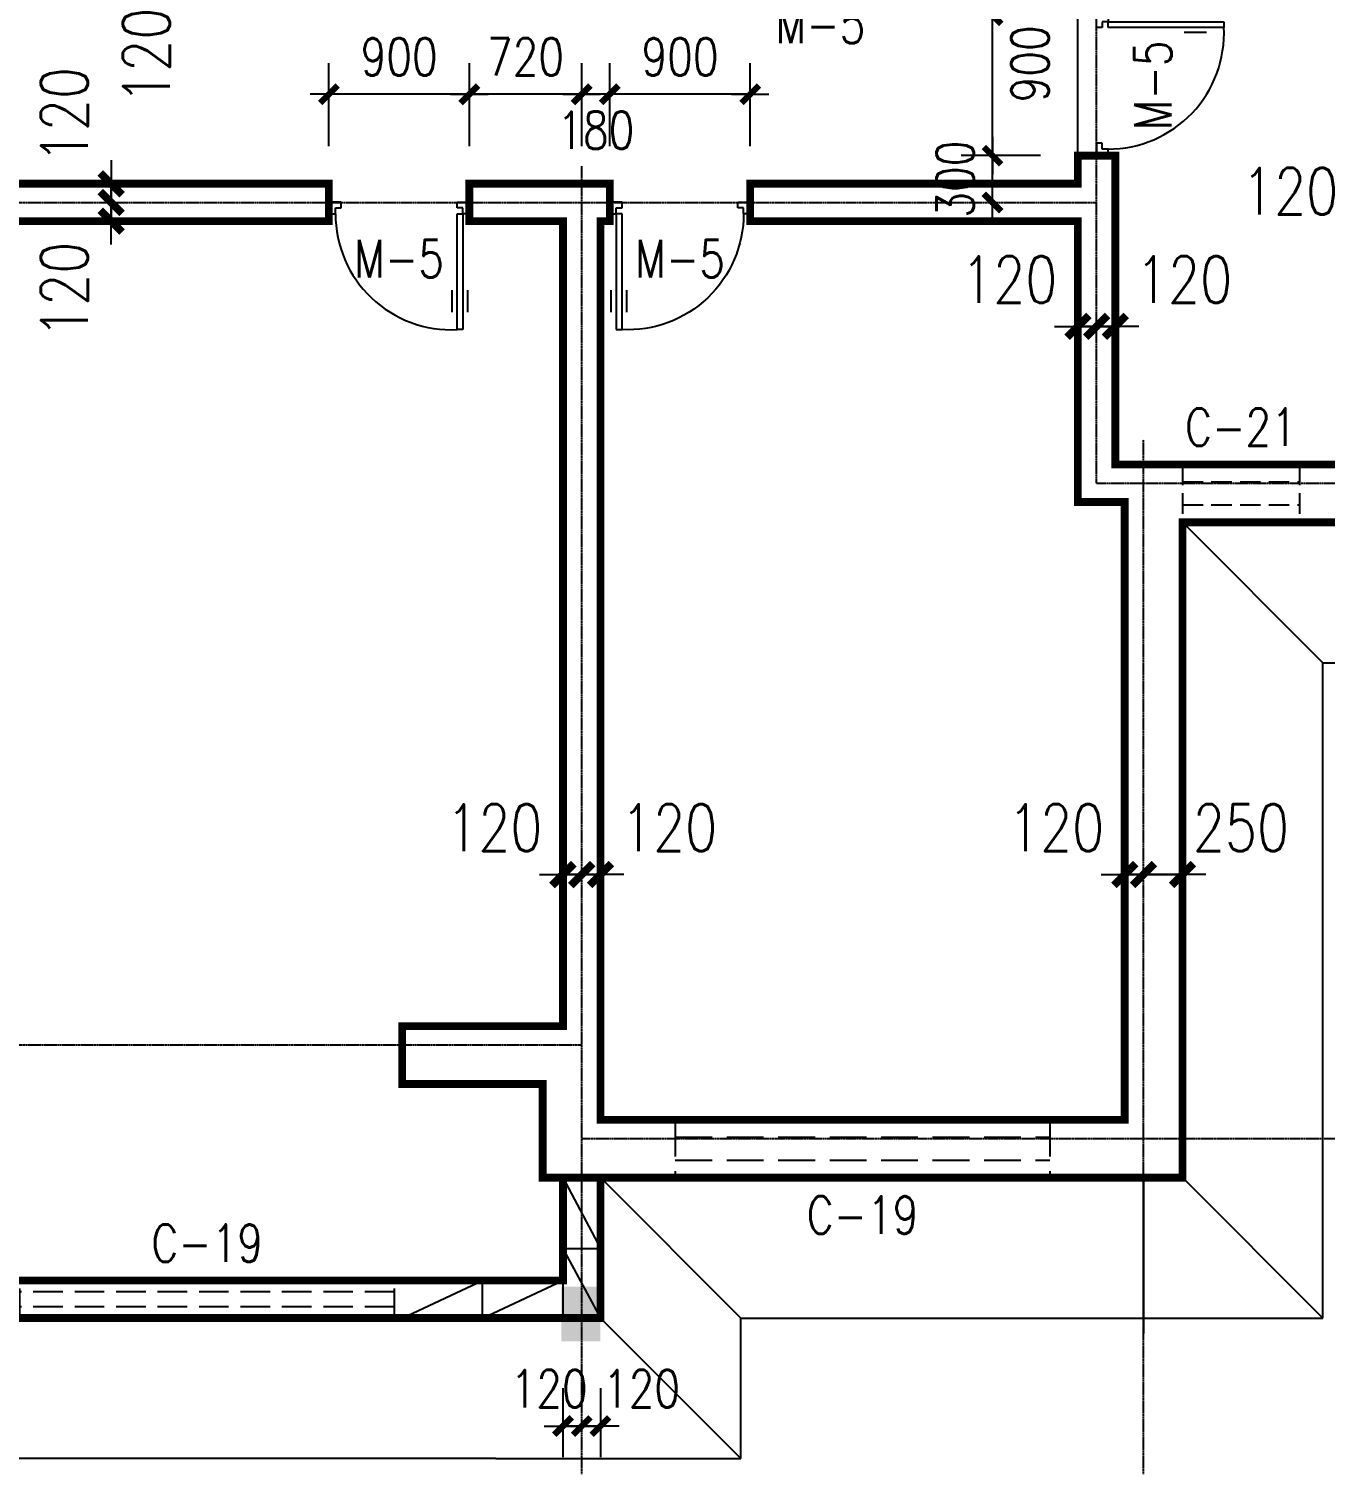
# Model space of a CAD drawing. Header units: millimetres. Extents: x -961 to 83139, y -328 to 41672.
# Drawn here: x 42899 to 51208, y 15583 to 24796 of the extents above; entities that cross this region are included whole.
import ezdxf
from ezdxf.enums import TextEntityAlignment as Align

# ---------------------------------------------------------------- set-up
doc = ezdxf.new("R2010")
doc.units = ezdxf.units.MM
doc.linetypes.add('DASH', pattern=[0.35, 0.25, -0.1])
doc.linetypes.add('DOTE', pattern=[2.42, 2, -0.2, 0.02, -0.2])
for name, color, linetype in [('COLUMN', 7, 'Continuous'), ('DOTE', 1, 'DOTE'), ('GROUND', 2, 'Continuous'), ('PUB_DIM', 3, 'Continuous'), ('PUB_WALL', 7, 'Continuous'), ('WALL', 9, 'Continuous'), ('WINDOW', 4, 'Continuous'), ('WINDOW_TEXT', 7, 'Continuous')]:
    doc.layers.add(name, color=color, linetype=linetype)
doc.styles.add('_SIMPLEX', font='SIMPLEX.shx', dxfattribs={"width": 0.8})
doc.styles.add('DIM_FONT', font='SIMPLEX.shx', dxfattribs={"width": 0.8})
doc.styles.add('SIMPLEX', font='SIMPLEX.SHX')
doc.dimstyles.new('AXIS', dxfattribs={"dimtxt": 300, "dimasz": 1, "dimexe": 250, "dimexo": 300, "dimgap": 150, "dimtad": 1, "dimdec": 0, "dimzin": 0, "dimdsep": 46, "dimtxsty": 'DIM_FONT', "dimblk": '_DIMX', "dimcen": 0.09, "dimse1": 1, "dimse2": 1, "dimclrt": 7, "dimadec": 0, "dimazin": 0, "dimtfac": 1, "dimtdec": 0, "dimtix": 1, "dimtmove": 2, "dimatfit": 3, "dimldrblk": '_DIMX', "dimfxl": 1, "dimtolj": 1, "dimtzin": 0, "dimarcsym": 0})
doc.dimstyles.new('DIMA80', dxfattribs={"dimscale": 0.8, "dimtxt": 300, "dimasz": 1, "dimexe": 250, "dimexo": 300, "dimgap": 150, "dimtad": 1, "dimdec": 0, "dimzin": 0, "dimdsep": 46, "dimtxsty": 'DIM_FONT', "dimblk": '_DIMX', "dimcen": 0.09, "dimse1": 1, "dimclrt": 7, "dimadec": 0, "dimazin": 0, "dimtfac": 1, "dimtdec": 0, "dimtix": 1, "dimtmove": 2, "dimatfit": 3, "dimldrblk": '_DIMX', "dimfxl": 1, "dimtolj": 1, "dimtzin": 0, "dimarcsym": 0})
doc.dimstyles.new('DIMB80', dxfattribs={"dimscale": 0.8, "dimtxt": 300, "dimasz": 1, "dimexe": 250, "dimexo": 300, "dimgap": 150, "dimtad": 1, "dimdec": 0, "dimzin": 0, "dimdsep": 46, "dimtxsty": 'DIM_FONT', "dimblk": '_DIMX', "dimcen": 0.09, "dimse2": 1, "dimclrt": 7, "dimadec": 0, "dimazin": 0, "dimtfac": 1, "dimtdec": 0, "dimtix": 1, "dimtmove": 2, "dimatfit": 3, "dimldrblk": '_DIMX', "dimfxl": 1, "dimtolj": 1, "dimtzin": 0, "dimarcsym": 0})
doc.dimstyles.new('DIMN80', dxfattribs={"dimscale": 0.8, "dimtxt": 300, "dimasz": 1, "dimexe": 250, "dimexo": 300, "dimgap": 150, "dimtad": 1, "dimdec": 0, "dimzin": 0, "dimdsep": 46, "dimtxsty": 'DIM_FONT', "dimblk": '_DIMX', "dimcen": 0.09, "dimclrt": 7, "dimadec": 0, "dimazin": 0, "dimtfac": 1, "dimtdec": 0, "dimtix": 1, "dimtmove": 2, "dimatfit": 3, "dimldrblk": '_DIMX', "dimfxl": 1, "dimtolj": 1, "dimtzin": 0, "dimarcsym": 0})

# ---------------------------------------------------------------- blocks, each defined once
blk = doc.blocks.new('_DIMX')
blk.add_line((-150, 0), (150, 0))
at = {"const_width": 50}
blk.add_lwpolyline([(-70, -70), (70, 70)], dxfattribs=at)
blk = doc.blocks.new('*D700')
at = {"layer": 'Defpoints', "color": 0}
for p in [(46322.7, 16324), (46442.7, 16324), (46322.7, 15840.6)]:
    blk.add_point(p, dxfattribs=at)
at = {"layer": 'PUB_DIM', "color": 0, "lineweight": -2}
for p, q in [((46322.7, 16084), (46322.7, 15640.6)), ((46321.9, 15840.6), (46321.1, 15840.6)), ((46442.7, 15840.6), (46322.7, 15840.6)), ((46443.5, 15840.6), (46444.3, 15840.6))]:
    blk.add_line(p, q, dxfattribs=at)
at = {"layer": 'PUB_DIM', "color": 0, "lineweight": -2, "xscale": 0.8, "yscale": 0.8, "zscale": 0.8}
blk.add_blockref('_DIMX', (46322.7, 15840.6), dxfattribs=at)
at = {"layer": 'PUB_DIM', "color": 0, "lineweight": -2, "xscale": 0.8, "yscale": 0.8, "zscale": 0.8, "rotation": 180}
blk.add_blockref('_DIMX', (46442.7, 15840.6), dxfattribs=at)
at = {"layer": 'PUB_DIM', "color": 7, "insert": (46234, 16080.6), "char_height": 240, "attachment_point": 5, "style": 'DIM_FONT'}
blk.add_mtext('\\A1;120', dxfattribs=at)
blk = doc.blocks.new('*D701')
at = {"layer": 'Defpoints', "color": 0}
for p in [(46442.7, 16324), (46562.7, 16324), (46442.7, 15840.6)]:
    blk.add_point(p, dxfattribs=at)
at = {"layer": 'PUB_DIM', "color": 0, "lineweight": -2}
for p, q in [((46562.7, 16084), (46562.7, 15640.6)), ((46441.9, 15840.6), (46441.1, 15840.6)), ((46562.7, 15840.6), (46442.7, 15840.6)), ((46563.5, 15840.6), (46564.3, 15840.6))]:
    blk.add_line(p, q, dxfattribs=at)
at = {"layer": 'PUB_DIM', "color": 0, "lineweight": -2, "xscale": 0.8, "yscale": 0.8, "zscale": 0.8}
blk.add_blockref('_DIMX', (46442.7, 15840.6), dxfattribs=at)
at = {"layer": 'PUB_DIM', "color": 0, "lineweight": -2, "xscale": 0.8, "yscale": 0.8, "zscale": 0.8, "rotation": 180}
blk.add_blockref('_DIMX', (46562.7, 15840.6), dxfattribs=at)
at = {"layer": 'PUB_DIM', "color": 7, "insert": (46826.2, 16080.6), "char_height": 240, "attachment_point": 5, "style": 'DIM_FONT'}
blk.add_mtext('\\A1;120', dxfattribs=at)
blk = doc.blocks.new('_FZH')
blk.add_solid([(-0.5, -0.5), (-0.5, 0.5), (0.5, -0.5), (0.5, 0.5)])
blk = doc.blocks.new('_GCBLK')
at = {"linetype": 'DASH'}
for p, q in [((-0.5, -0.5), (-0.5, 0.5)), ((0.5, -0.5), (0.5, 0.5)), ((-0.5, 0.2), (0.5, 0.2)), ((-0.5, -0.2), (0.5, -0.2))]:
    blk.add_line(p, q, dxfattribs=at)
at = {"layer": 'WINDOW_TEXT', "style": 'SIMPLEX', "flags": 9}
blk.add_attdef('A', text='', height=1, dxfattribs=at).set_placement((0, 1.5), align=Align.MIDDLE)
blk = doc.blocks.new('*D711')
at = {"layer": 'Defpoints', "color": 0}
for p in [(46442.7, 24376.4), (46442.7, 23803.2), (46622.7, 23803.2)]:
    blk.add_point(p, dxfattribs=at)
at = {"layer": 'PUB_DIM', "color": 0, "lineweight": -2}
for p, q in [((46442.7, 24043.2), (46442.7, 24576.4)), ((46622.7, 24043.2), (46622.7, 24576.4)), ((46441.9, 24376.4), (46441.1, 24376.4)), ((46622.7, 24376.4), (46442.7, 24376.4)), ((46623.5, 24376.4), (46624.3, 24376.4))]:
    blk.add_line(p, q, dxfattribs=at)
at = {"layer": 'PUB_DIM', "color": 0, "lineweight": -2, "xscale": 0.8, "yscale": 0.8, "zscale": 0.8}
blk.add_blockref('_DIMX', (46442.7, 24376.4), dxfattribs=at)
at = {"layer": 'PUB_DIM', "color": 0, "lineweight": -2, "xscale": 0.8, "yscale": 0.8, "zscale": 0.8, "rotation": 180}
blk.add_blockref('_DIMX', (46622.7, 24376.4), dxfattribs=at)
at = {"layer": 'PUB_DIM', "color": 7, "insert": (46532.7, 24146), "char_height": 240, "attachment_point": 5, "style": 'DIM_FONT'}
blk.add_mtext('\\A1;180', dxfattribs=at)
blk = doc.blocks.new('*D712')
at = {"layer": 'Defpoints', "color": 0}
for p in [(45722.7, 24376.4), (45722.7, 23803.2), (46442.7, 23803.2)]:
    blk.add_point(p, dxfattribs=at)
at = {"layer": 'PUB_DIM', "color": 0, "lineweight": -2}
for p, q in [((45722.7, 24043.2), (45722.7, 24576.4)), ((46442.7, 24043.2), (46442.7, 24576.4)), ((45721.9, 24376.4), (45721.1, 24376.4)), ((46442.7, 24376.4), (45722.7, 24376.4)), ((46443.5, 24376.4), (46444.3, 24376.4))]:
    blk.add_line(p, q, dxfattribs=at)
at = {"layer": 'PUB_DIM', "color": 0, "lineweight": -2, "xscale": 0.8, "yscale": 0.8, "zscale": 0.8}
blk.add_blockref('_DIMX', (45722.7, 24376.4), dxfattribs=at)
at = {"layer": 'PUB_DIM', "color": 0, "lineweight": -2, "xscale": 0.8, "yscale": 0.8, "zscale": 0.8, "rotation": 180}
blk.add_blockref('_DIMX', (46442.7, 24376.4), dxfattribs=at)
at = {"layer": 'PUB_DIM', "color": 7, "insert": (46082.7, 24616.4), "char_height": 240, "attachment_point": 5, "style": 'DIM_FONT'}
blk.add_mtext('\\A1;720', dxfattribs=at)
blk = doc.blocks.new('*D714')
at = {"layer": 'Defpoints', "color": 0}
for p in [(46322.7, 19375.6), (46442.7, 19375.6), (46442.7, 19375.6)]:
    blk.add_point(p, dxfattribs=at)
at = {"layer": 'PUB_DIM', "color": 0, "lineweight": -2}
for p, q in [((46321.7, 19375.6), (46320.7, 19375.6)), ((46322.7, 19375.6), (46442.7, 19375.6)), ((46443.7, 19375.6), (46444.7, 19375.6))]:
    blk.add_line(p, q, dxfattribs=at)
blk.add_blockref('_DIMX', (46322.7, 19375.6), dxfattribs=at)
at = {"layer": 'PUB_DIM', "color": 0, "lineweight": -2, "rotation": 180}
blk.add_blockref('_DIMX', (46442.7, 19375.6), dxfattribs=at)
at = {"layer": 'PUB_DIM', "color": 7, "insert": (45882.7, 19675.6), "char_height": 300, "attachment_point": 5, "style": 'DIM_FONT'}
blk.add_mtext('\\A1;120', dxfattribs=at)
blk = doc.blocks.new('*D715')
at = {"layer": 'Defpoints', "color": 0}
for p in [(46442.7, 19375.6), (46562.7, 19375.6), (46562.7, 19375.6)]:
    blk.add_point(p, dxfattribs=at)
at = {"layer": 'PUB_DIM', "color": 0, "lineweight": -2}
for p, q in [((46441.7, 19375.6), (46440.7, 19375.6)), ((46442.7, 19375.6), (46562.7, 19375.6)), ((46563.7, 19375.6), (46564.7, 19375.6))]:
    blk.add_line(p, q, dxfattribs=at)
blk.add_blockref('_DIMX', (46442.7, 19375.6), dxfattribs=at)
at = {"layer": 'PUB_DIM', "color": 0, "lineweight": -2, "rotation": 180}
blk.add_blockref('_DIMX', (46562.7, 19375.6), dxfattribs=at)
at = {"layer": 'PUB_DIM', "color": 7, "insert": (47002.7, 19675.6), "char_height": 300, "attachment_point": 5, "style": 'DIM_FONT'}
blk.add_mtext('\\A1;120', dxfattribs=at)
blk = doc.blocks.new('M_A23MCU')
for p, q in [((-0.454, 0.081), (-0.454, 0.905)), ((-0.454, 0.905), (-0.413, 0.905)), ((-0.413, 0.905), (-0.413, 0.081)), ((-0.489, 0.782), (-0.489, 0.624)), ((-0.378, 0.782), (-0.378, 0.624)), ((-0.495, -0.002), (-0.495, 0.081)), ((-0.495, 0.081), (-0.454, 0.081)), ((-0.413, 0.081), (-0.454, 0.081)), ((-0.454, 0.081), (-0.454, 0.039)), ((-0.454, 0.039), (-0.413, 0.039)), ((-0.413, 0.039), (-0.413, -0.002)), ((0.412, 0.039), (0.412, -0.002)), ((0.453, 0.039), (0.412, 0.039)), ((0.453, 0.081), (0.453, 0.039)), ((0.494, 0.081), (0.453, 0.081)), ((0.494, -0.002), (0.494, 0.081)), ((-0.413, -0.002), (-0.495, -0.002)), ((-0.495, -0.002), (-0.495, -0.002)), ((0.412, -0.002), (0.494, -0.002)), ((0.494, -0.002), (0.494, -0.002))]:
    blk.add_line(p, q)
blk.add_arc((-0.372, 0.082), 0.825, 359.9283, 92.866)
blk = doc.blocks.new('*D788')
at = {"layer": 'Defpoints', "color": 0}
for p in [(44822.7, 24376.4), (44822.7, 23803.2), (45722.7, 23803.2)]:
    blk.add_point(p, dxfattribs=at)
at = {"layer": 'PUB_DIM', "color": 0, "lineweight": -2}
for p, q in [((44822.7, 24043.2), (44822.7, 24576.4)), ((45722.7, 24043.2), (45722.7, 24576.4)), ((45721.9, 24376.4), (44823.5, 24376.4))]:
    blk.add_line(p, q, dxfattribs=at)
at = {"layer": 'PUB_DIM', "color": 0, "lineweight": -2, "xscale": 0.8, "yscale": 0.8, "zscale": 0.8, "rotation": 180}
blk.add_blockref('_DIMX', (44822.7, 24376.4), dxfattribs=at)
at = {"layer": 'PUB_DIM', "color": 0, "lineweight": -2, "xscale": 0.8, "yscale": 0.8, "zscale": 0.8}
blk.add_blockref('_DIMX', (45722.7, 24376.4), dxfattribs=at)
at = {"layer": 'PUB_DIM', "color": 7, "insert": (45272.7, 24616.4), "char_height": 240, "attachment_point": 5, "style": 'DIM_FONT'}
blk.add_mtext('\\A1;900', dxfattribs=at)
blk = doc.blocks.new('*D791')
at = {"layer": 'Defpoints', "color": 0}
for p in [(43952.7, 25183.2), (43952.7, 25183.2), (43952.7, 25063.2)]:
    blk.add_point(p, dxfattribs=at)
at = {"layer": 'PUB_DIM', "color": 0, "lineweight": -2}
for p, q in [((43952.7, 25184.2), (43952.7, 25185.2)), ((43952.7, 25063.2), (43952.7, 25183.2)), ((43952.7, 25062.2), (43952.7, 25061.2))]:
    blk.add_line(p, q, dxfattribs=at)
for p, rotation in [((43952.7, 25183.2), 270), ((43952.7, 25063.2), 90)]:
    blk.add_blockref('_DIMX', p, dxfattribs=dict(at, rotation=rotation))
at = {"layer": 'PUB_DIM', "color": 7, "insert": (43652.7, 24623.2), "char_height": 300, "attachment_point": 5, "rotation": 90, "style": 'DIM_FONT'}
blk.add_mtext('\\A1;120', dxfattribs=at)
blk = doc.blocks.new('*D793')
at = {"layer": 'Defpoints', "color": 0}
for p in [(43427.5, 23683.2), (43427.5, 23683.2), (43427.5, 23563.2)]:
    blk.add_point(p, dxfattribs=at)
at = {"layer": 'PUB_DIM', "color": 0, "lineweight": -2}
for p, q in [((43427.5, 23684.2), (43427.5, 23685.2)), ((43427.5, 23563.2), (43427.5, 23683.2)), ((43427.5, 23562.2), (43427.5, 23561.2))]:
    blk.add_line(p, q, dxfattribs=at)
for p, rotation in [((43427.5, 23683.2), 270), ((43427.5, 23563.2), 90)]:
    blk.add_blockref('_DIMX', p, dxfattribs=dict(at, rotation=rotation))
at = {"layer": 'PUB_DIM', "color": 7, "insert": (43127.5, 23123.2), "char_height": 300, "attachment_point": 5, "rotation": 90, "style": 'DIM_FONT'}
blk.add_mtext('\\A1;120', dxfattribs=at)
blk = doc.blocks.new('*D794')
at = {"layer": 'Defpoints', "color": 0}
for p in [(43427.5, 23803.2), (43427.5, 23803.2), (43427.5, 23683.2)]:
    blk.add_point(p, dxfattribs=at)
at = {"layer": 'PUB_DIM', "color": 0, "lineweight": -2}
for p, q in [((43427.5, 23804.2), (43427.5, 23805.2)), ((43427.5, 23683.2), (43427.5, 23803.2)), ((43427.5, 23682.2), (43427.5, 23681.2))]:
    blk.add_line(p, q, dxfattribs=at)
for p, rotation in [((43427.5, 23803.2), 270), ((43427.5, 23683.2), 90)]:
    blk.add_blockref('_DIMX', p, dxfattribs=dict(at, rotation=rotation))
at = {"layer": 'PUB_DIM', "color": 7, "insert": (43127.5, 24243.2), "char_height": 300, "attachment_point": 5, "rotation": 90, "style": 'DIM_FONT'}
blk.add_mtext('\\A1;120', dxfattribs=at)
blk = doc.blocks.new('*D826')
at = {"layer": 'Defpoints', "color": 0}
for p in [(49922.7, 19375.6), (50042.7, 19375.6), (50042.7, 19375.6)]:
    blk.add_point(p, dxfattribs=at)
at = {"layer": 'PUB_DIM', "color": 0, "lineweight": -2}
for p, q in [((49921.7, 19375.6), (49920.7, 19375.6)), ((49922.7, 19375.6), (50042.7, 19375.6)), ((50043.7, 19375.6), (50044.7, 19375.6))]:
    blk.add_line(p, q, dxfattribs=at)
blk.add_blockref('_DIMX', (49922.7, 19375.6), dxfattribs=at)
at = {"layer": 'PUB_DIM', "color": 0, "lineweight": -2, "rotation": 180}
blk.add_blockref('_DIMX', (50042.7, 19375.6), dxfattribs=at)
at = {"layer": 'PUB_DIM', "color": 7, "insert": (49482.7, 19675.6), "char_height": 300, "attachment_point": 5, "style": 'DIM_FONT'}
blk.add_mtext('\\A1;120', dxfattribs=at)
blk = doc.blocks.new('*D827')
at = {"layer": 'Defpoints', "color": 0}
for p in [(50042.7, 19375.6), (50292.7, 19375.6), (50292.7, 19375.6)]:
    blk.add_point(p, dxfattribs=at)
at = {"layer": 'PUB_DIM', "color": 0, "lineweight": -2}
for p, q in [((50041.7, 19375.6), (50040.7, 19375.6)), ((50042.7, 19375.6), (50292.7, 19375.6)), ((50293.7, 19375.6), (50294.7, 19375.6))]:
    blk.add_line(p, q, dxfattribs=at)
blk.add_blockref('_DIMX', (50042.7, 19375.6), dxfattribs=at)
at = {"layer": 'PUB_DIM', "color": 0, "lineweight": -2, "rotation": 180}
blk.add_blockref('_DIMX', (50292.7, 19375.6), dxfattribs=at)
at = {"layer": 'PUB_DIM', "color": 7, "insert": (50667.7, 19675.6), "char_height": 300, "attachment_point": 5, "style": 'DIM_FONT'}
blk.add_mtext('\\A1;250', dxfattribs=at)
blk = doc.blocks.new('*D837')
at = {"layer": 'Defpoints', "color": 0}
for p in [(49075.4, 23983.2), (49622.7, 23983.2), (49622.7, 23683.2)]:
    blk.add_point(p, dxfattribs=at)
at = {"layer": 'PUB_DIM', "color": 0, "lineweight": -2}
for p, q in [((49382.7, 23983.2), (48875.4, 23983.2)), ((49075.4, 23984), (49075.4, 23984.8)), ((49075.4, 23683.2), (49075.4, 23983.2)), ((49075.4, 23682.4), (49075.4, 23681.6))]:
    blk.add_line(p, q, dxfattribs=at)
at = {"layer": 'PUB_DIM', "color": 0, "lineweight": -2, "xscale": 0.8, "yscale": 0.8, "zscale": 0.8}
for p, rotation in [((49075.4, 23983.2), 270), ((49075.4, 23683.2), 90)]:
    blk.add_blockref('_DIMX', p, dxfattribs=dict(at, rotation=rotation))
at = {"layer": 'PUB_DIM', "color": 7, "insert": (48835.4, 23833.2), "char_height": 240, "attachment_point": 5, "rotation": 90, "style": 'DIM_FONT'}
blk.add_mtext('\\A1;300', dxfattribs=at)
blk = doc.blocks.new('*D838')
at = {"layer": 'Defpoints', "color": 0}
for p in [(51422.7, 23455), (51542.7, 23455), (51542.7, 23455)]:
    blk.add_point(p, dxfattribs=at)
at = {"layer": 'PUB_DIM', "color": 0, "lineweight": -2}
for p, q in [((51421.7, 23455), (51420.7, 23455)), ((51422.7, 23455), (51542.7, 23455)), ((51543.7, 23455), (51544.7, 23455))]:
    blk.add_line(p, q, dxfattribs=at)
blk.add_blockref('_DIMX', (51422.7, 23455), dxfattribs=at)
at = {"layer": 'PUB_DIM', "color": 0, "lineweight": -2, "rotation": 180}
blk.add_blockref('_DIMX', (51542.7, 23455), dxfattribs=at)
at = {"layer": 'PUB_DIM', "color": 7, "insert": (50982.7, 23755), "char_height": 300, "attachment_point": 5, "style": 'DIM_FONT'}
blk.add_mtext('\\A1;120', dxfattribs=at)
blk = doc.blocks.new('*D839')
at = {"layer": 'Defpoints', "color": 0}
for p in [(49075.4, 24883.2), (49622.7, 24883.2), (49622.7, 23983.2)]:
    blk.add_point(p, dxfattribs=at)
at = {"layer": 'PUB_DIM', "color": 0, "lineweight": -2}
for p, q in [((49382.7, 24883.2), (48875.4, 24883.2)), ((49075.4, 23984), (49075.4, 24882.4)), ((49382.7, 23983.2), (48875.4, 23983.2))]:
    blk.add_line(p, q, dxfattribs=at)
at = {"layer": 'PUB_DIM', "color": 0, "lineweight": -2, "xscale": 0.8, "yscale": 0.8, "zscale": 0.8}
for p, rotation in [((49075.4, 24883.2), 90), ((49075.4, 23983.2), 270)]:
    blk.add_blockref('_DIMX', p, dxfattribs=dict(at, rotation=rotation))
at = {"layer": 'PUB_DIM', "color": 7, "insert": (49315.4, 24571.4), "char_height": 240, "attachment_point": 5, "rotation": 90, "style": 'DIM_FONT'}
blk.add_mtext('\\A1;900', dxfattribs=at)
blk = doc.blocks.new('*D840')
at = {"layer": 'Defpoints', "color": 0}
for p in [(49622.7, 22888.8), (49742.7, 22888.8), (49742.7, 22888.8)]:
    blk.add_point(p, dxfattribs=at)
at = {"layer": 'PUB_DIM', "color": 0, "lineweight": -2}
for p, q in [((49621.7, 22888.8), (49620.7, 22888.8)), ((49622.7, 22888.8), (49742.7, 22888.8)), ((49743.7, 22888.8), (49744.7, 22888.8))]:
    blk.add_line(p, q, dxfattribs=at)
blk.add_blockref('_DIMX', (49622.7, 22888.8), dxfattribs=at)
at = {"layer": 'PUB_DIM', "color": 0, "lineweight": -2, "rotation": 180}
blk.add_blockref('_DIMX', (49742.7, 22888.8), dxfattribs=at)
at = {"layer": 'PUB_DIM', "color": 7, "insert": (49182.7, 23188.8), "char_height": 300, "attachment_point": 5, "style": 'DIM_FONT'}
blk.add_mtext('\\A1;120', dxfattribs=at)
blk = doc.blocks.new('*D841')
at = {"layer": 'Defpoints', "color": 0}
for p in [(49742.7, 22888.8), (49862.7, 22888.8), (49862.7, 22888.8)]:
    blk.add_point(p, dxfattribs=at)
at = {"layer": 'PUB_DIM', "color": 0, "lineweight": -2}
for p, q in [((49741.7, 22888.8), (49740.7, 22888.8)), ((49742.7, 22888.8), (49862.7, 22888.8)), ((49863.7, 22888.8), (49864.7, 22888.8))]:
    blk.add_line(p, q, dxfattribs=at)
blk.add_blockref('_DIMX', (49742.7, 22888.8), dxfattribs=at)
at = {"layer": 'PUB_DIM', "color": 0, "lineweight": -2, "rotation": 180}
blk.add_blockref('_DIMX', (49862.7, 22888.8), dxfattribs=at)
at = {"layer": 'PUB_DIM', "color": 7, "insert": (50302.7, 23188.8), "char_height": 300, "attachment_point": 5, "style": 'DIM_FONT'}
blk.add_mtext('\\A1;120', dxfattribs=at)
blk = doc.blocks.new('*D854')
at = {"layer": 'Defpoints', "color": 0}
for p in [(46622.7, 24376.4), (46622.7, 23803.2), (47522.7, 23803.2)]:
    blk.add_point(p, dxfattribs=at)
at = {"layer": 'PUB_DIM', "color": 0, "lineweight": -2}
for p, q in [((46622.7, 24043.2), (46622.7, 24576.4)), ((47522.7, 24043.2), (47522.7, 24576.4)), ((47521.9, 24376.4), (46623.5, 24376.4))]:
    blk.add_line(p, q, dxfattribs=at)
at = {"layer": 'PUB_DIM', "color": 0, "lineweight": -2, "xscale": 0.8, "yscale": 0.8, "zscale": 0.8, "rotation": 180}
blk.add_blockref('_DIMX', (46622.7, 24376.4), dxfattribs=at)
at = {"layer": 'PUB_DIM', "color": 0, "lineweight": -2, "xscale": 0.8, "yscale": 0.8, "zscale": 0.8}
blk.add_blockref('_DIMX', (47522.7, 24376.4), dxfattribs=at)
at = {"layer": 'PUB_DIM', "color": 7, "insert": (47072.7, 24616.4), "char_height": 240, "attachment_point": 5, "style": 'DIM_FONT'}
blk.add_mtext('\\A1;900', dxfattribs=at)

msp = doc.modelspace()

# ---------------------------------------------------------------- linework, layer by layer
at = {"layer": 'DOTE'}
for p, q in [((49742.7, 21883.2), (49742.7, 25415.1)), ((46442.7, 15533.2), (46442.7, 23915.1)), ((33542.7, 23683.2), (49742.7, 23683.2)), ((50042.7, 15533.2), (50042.7, 22162.1)), ((49742.7, 21883.2), (51542.7, 21883.2)), ((36842.7, 18283.2), (46442.7, 18283.2)), ((46442.7, 17683.2), (51542.7, 17683.2))]:
    msp.add_line(p, q, dxfattribs=at)
at = {"layer": 'GROUND'}
for p, q in [((51192.7, 20733.2), (50292.7, 21633.2)), ((51192.7, 16533.2), (51192.7, 20733.2)), ((51192.7, 20733.2), (51662.7, 20733.2)), ((46562.7, 17433.2), (47462.7, 16533.2)), ((47462.7, 17433.2), (46562.7, 17433.2)), ((50042.7, 16533.2), (50042.7, 17433.2)), ((51192.7, 16533.2), (50292.7, 17433.2)), ((47462.7, 15633.2), (46562.7, 16533.2)), ((47462.7, 15633.2), (47462.7, 16533.2)), ((47462.7, 16533.2), (51192.7, 16533.2)), ((45892.7, 15633.2), (35822.7, 15633.2)), ((45892.7, 15633.2), (47462.7, 15633.2))]:
    msp.add_line(p, q, dxfattribs=at)
at = {"layer": 'PUB_WALL', "const_width": 50}
for points in [[(51422.7, 22003.2), (49922.7, 22003.2), (49862.7, 22003.2), (49862.7, 23983.2), (49622.7, 23983.2), (49622.7, 23803.2), (47522.7, 23803.2), (47522.7, 23563.2), (49622.7, 23563.2), (49622.7, 21763.2), (49922.7, 21763.2), (49922.7, 17803.2), (49442.7, 17803.2)], [(47042.7, 17803.2), (46562.7, 17803.2), (46562.7, 18403.2), (46562.7, 23563.2), (46622.7, 23563.2), (46622.7, 23803.2), (45722.7, 23803.2), (45722.7, 23563.2), (46322.7, 23563.2), (46322.7, 18403.2), (45292.7, 18403.2), (45292.7, 18033.2), (46192.7, 18033.2), (46192.7, 17433.2), (47042.7, 17433.2)], [(49442.7, 17433.2), (50292.7, 17433.2), (50292.7, 21633.2), (51662.7, 21633.2)], [(46562.7, 17803.2), (49922.7, 17803.2)], [(45242.7, 16533.2), (46562.7, 16533.2), (46562.7, 17433.2)], [(46322.7, 17433.2), (46322.7, 16773.2), (45242.7, 16773.2)], [(46192.7, 17433.2), (50292.7, 17433.2)], [(46322.7, 16773.2), (41762.7, 16773.2)], [(46562.7, 16533.2), (41642.7, 16533.2), (36722.7, 16533.2)]]:
    msp.add_lwpolyline(points, dxfattribs=at)
msp.add_lwpolyline([(40492.7, 18403.2), (41522.7, 18403.2), (41522.7, 23563.2), (38462.7, 23563.2), (38462.7, 23803.2), (40562.7, 23803.2), (42722.7, 23803.2), (44822.7, 23803.2), (44822.7, 23563.2), (41762.7, 23563.2), (41762.7, 18403.2), (42792.7, 18403.2), (42792.7, 18033.2), (40492.7, 18033.2)], close=True, dxfattribs=at)
at = {"layer": 'WALL'}
for p, q in [((49862.7, 23983.2), (49622.7, 23983.2)), ((49622.7, 23803.2), (49622.7, 23983.2)), ((49862.7, 22003.2), (49862.7, 23983.2)), ((42722.7, 23803.2), (44822.7, 23803.2)), ((44822.7, 23803.2), (44822.7, 23563.2)), ((45722.7, 23803.2), (46622.7, 23803.2)), ((45722.7, 23803.2), (45722.7, 23563.2)), ((46622.7, 23563.2), (46622.7, 23803.2)), ((47522.7, 23563.2), (47522.7, 23803.2)), ((49622.7, 23803.2), (47522.7, 23803.2)), ((41762.7, 23563.2), (44822.7, 23563.2)), ((45722.7, 23563.2), (46322.7, 23563.2)), ((46322.7, 18403.2), (46322.7, 23563.2)), ((46562.7, 18403.2), (46562.7, 23563.2)), ((46562.7, 23563.2), (46622.7, 23563.2)), ((47522.7, 23563.2), (49622.7, 23563.2)), ((49622.7, 23563.2), (49622.7, 21763.2)), ((49862.7, 22003.2), (49922.7, 22003.2)), ((49922.7, 22003.2), (51422.7, 22003.2)), ((49622.7, 21763.2), (49922.7, 21763.2)), ((49922.7, 17803.2), (49922.7, 21763.2)), ((50292.7, 17433.2), (50292.7, 21633.2)), ((51662.7, 21633.2), (50292.7, 21633.2)), ((46322.7, 18403.2), (45292.7, 18403.2)), ((45292.7, 18033.2), (45292.7, 18403.2)), ((46562.7, 18403.2), (46562.7, 17803.2)), ((46192.7, 18033.2), (45292.7, 18033.2)), ((46192.7, 18033.2), (46192.7, 17433.2)), ((46562.7, 17803.2), (49922.7, 17803.2)), ((46192.7, 17433.2), (50292.7, 17433.2)), ((46322.7, 17433.2), (46322.7, 16773.2)), ((46562.7, 17433.2), (46562.7, 16533.2)), ((46322.7, 16773.2), (41762.7, 16773.2)), ((46562.7, 16533.2), (41642.7, 16533.2))]:
    msp.add_line(p, q, dxfattribs=at)
at = {"layer": 'WINDOW'}
for p, q in [((49622.7, 23983.2), (49622.7, 24883.2)), ((46322.7, 17433.2), (46562.7, 16978.2)), ((49442.7, 17433.2), (47042.7, 17433.2)), ((50042.7, 17433.2), (50042.7, 16433.2)), ((46322.7, 16978.2), (46562.7, 16533.2)), ((46322.7, 16978.2), (46562.7, 16978.2)), ((45292.7, 16533.2), (45807.7, 16773.2)), ((45807.7, 16533.2), (46322.7, 16773.2)), ((45807.7, 16533.2), (45807.7, 16773.2)), ((46322.7, 16773.2), (46322.7, 16533.2)), ((45292.7, 16533.2), (42692.7, 16533.2))]:
    msp.add_line(p, q, dxfattribs=at)

# ---------------------------------------------------------------- block references
at = {"layer": 'COLUMN', "xscale": -250, "yscale": 350, "zscale": 250}
msp.add_blockref('_FZH', (46437.7, 16558.2), dxfattribs=at)
at = {"layer": 'WINDOW'}
ref = msp.add_blockref('M_A23MCU', (47972.7, 25183.2), dxfattribs=dict(at, xscale=900, yscale=-900, zscale=900, rotation=180))
ref.add_attrib('A', 'M-5', dxfattribs={"layer": 'WINDOW_TEXT', "height": 240, "style": '_SIMPLEX', "width": 0.8, "flags": 8}).set_placement((47972.7, 24823.2), align=Align.MIDDLE)
ref = msp.add_blockref('M_A23MCU', (49742.7, 24433.2), dxfattribs=dict(at, xscale=900, yscale=900, zscale=900, rotation=270))
ref.add_attrib('A', 'M-5', dxfattribs={"layer": 'WINDOW_TEXT', "height": 240, "rotation": 90, "style": '_SIMPLEX', "width": 0.8, "flags": 8}).set_placement((50102.7, 24433.2), align=Align.MIDDLE)
ref = msp.add_blockref('M_A23MCU', (45272.7, 23683.2), dxfattribs=dict(at, xscale=900, yscale=900, zscale=900, rotation=180))
ref.add_attrib('A', 'M-5', dxfattribs={"layer": 'WINDOW_TEXT', "height": 240, "style": '_SIMPLEX', "width": 0.8, "flags": 8}).set_placement((45272.7, 23323.2), align=Align.MIDDLE)
ref = msp.add_blockref('M_A23MCU', (47072.7, 23683.2), dxfattribs=dict(at, xscale=900, yscale=-900, zscale=900))
ref.add_attrib('A', 'M-5', dxfattribs={"layer": 'WINDOW_TEXT', "height": 240, "style": '_SIMPLEX', "width": 0.8, "flags": 8}).set_placement((47072.7, 23323.2), align=Align.MIDDLE)
ref = msp.add_blockref('_GCBLK', (50667.7, 21818.2), dxfattribs=dict(at, xscale=-750, yscale=370, zscale=750, rotation=180))
ref.add_attrib('A', 'C-21', dxfattribs={"layer": 'WINDOW_TEXT', "height": 240, "style": '_SIMPLEX', "width": 0.8, "flags": 8}).set_placement((50667.7, 22243.2), align=Align.MIDDLE)
ref = msp.add_blockref('_GCBLK', (48242.7, 17618.2), dxfattribs=dict(at, xscale=-2400, yscale=370, zscale=2400, rotation=180))
ref.add_attrib('A', 'C-19', dxfattribs={"layer": 'WINDOW_TEXT', "height": 240, "style": '_SIMPLEX', "width": 0.8, "flags": 8}).set_placement((48242.7, 17193.2), align=Align.MIDDLE)
ref = msp.add_blockref('_GCBLK', (44042.7, 16653.2), dxfattribs=dict(at, xscale=-2400, yscale=240, zscale=2400))
ref.add_attrib('A', 'C-19', dxfattribs={"layer": 'WINDOW_TEXT', "height": 240, "style": '_SIMPLEX', "width": 0.8, "flags": 8}).set_placement((44042.7, 17013.2), align=Align.MIDDLE)

# ---------------------------------------------------------------- dimensions: what is measured, and where the dimension line sits
at = {"layer": 'PUB_DIM'}
for base, p1, p2, angle, dimstyle, picture, middle, dimtype in [((43952.7, 25183.2), (43952.7, 25063.2), (43952.7, 25183.2), 90, 'AXIS', '*D791', (43652.7, 24623.2), 161), ((49075.4, 24883.2), (49622.7, 23983.2), (49622.7, 24883.2), 90, 'DIMN80', '*D839', (49315.4, 24571.4), 161), ((43427.5, 23803.2), (43427.5, 23683.2), (43427.5, 23803.2), 90, 'AXIS', '*D794', (43127.5, 24243.2), 160), ((46442.7, 24376.4), (46622.7, 23803.2), (46442.7, 23803.2), 180, 'DIMN80', '*D711', (46532.7, 24146), 161), ((51542.7, 23455), (51422.7, 23455), (51542.7, 23455), 0, 'AXIS', '*D838', (50982.7, 23755), 161), ((43427.5, 23683.2), (43427.5, 23563.2), (43427.5, 23683.2), 90, 'AXIS', '*D793', (43127.5, 23123.2), 161), ((49742.7, 22888.8), (49622.7, 22888.8), (49742.7, 22888.8), 0, 'AXIS', '*D840', (49182.7, 23188.8), 161), ((46442.7, 19375.6), (46322.7, 19375.6), (46442.7, 19375.6), 0, 'AXIS', '*D714', (45882.7, 19675.6), 161), ((50042.7, 19375.6), (49922.7, 19375.6), (50042.7, 19375.6), 0, 'AXIS', '*D826', (49482.7, 19675.6), 161), ((46322.7, 15840.6), (46442.7, 16324), (46322.7, 16324), 180, 'DIMA80', '*D700', (46234, 16080.6), 161), ((46442.7, 15840.6), (46562.7, 16324), (46442.7, 16324), 180, 'DIMB80', '*D701', (46826.2, 16080.6), 161)]:
    dim = msp.add_linear_dim(base=base, p1=p1, p2=p2, angle=angle, dimstyle=dimstyle, dxfattribs=at)
    dim.commit()
    dim.dimension.update_dxf_attribs({"geometry": picture, "text_midpoint": middle, "dimtype": dimtype})
for p1, p2, distance, dimstyle, picture, middle in [((45722.7, 23803.2), (44822.7, 23803.2), -573.2, 'DIMN80', '*D788', (45272.7, 24616.4)), ((46442.7, 23803.2), (45722.7, 23803.2), -573.2, 'DIMN80', '*D712', (46082.7, 24616.4)), ((47522.7, 23803.2), (46622.7, 23803.2), -573.2, 'DIMN80', '*D854', (47072.7, 24616.4)), ((49622.7, 23683.2), (49622.7, 23983.2), 547.3, 'DIMA80', '*D837', (48835.4, 23833.2))]:
    dim = msp.add_aligned_dim(p1=p1, p2=p2, distance=distance, dimstyle=dimstyle, dxfattribs=at)
    dim.commit()
    dim.dimension.update_dxf_attribs({"geometry": picture, "text_midpoint": middle})
for base, p1, p2, picture, middle in [((49862.7, 22888.8), (49742.7, 22888.8), (49862.7, 22888.8), '*D841', (50302.7, 23188.8)), ((46562.7, 19375.6), (46442.7, 19375.6), (46562.7, 19375.6), '*D715', (47002.7, 19675.6)), ((50292.7, 19375.6), (50042.7, 19375.6), (50292.7, 19375.6), '*D827', (50667.7, 19675.6))]:
    dim = msp.add_linear_dim(base=base, p1=p1, p2=p2, dimstyle='AXIS', dxfattribs=at)
    dim.commit()
    dim.dimension.update_dxf_attribs({"geometry": picture, "text_midpoint": middle, "dimtype": 160})

doc.saveas('drawing.dxf')
